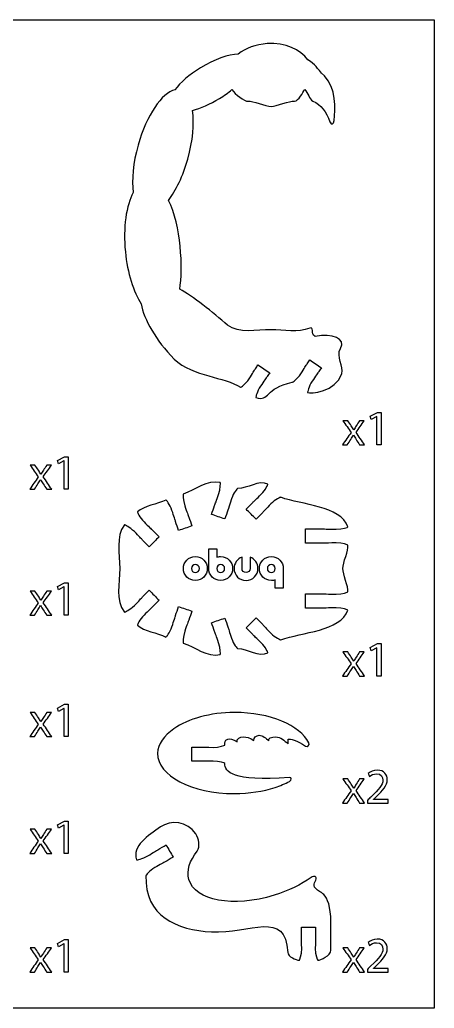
# Model space of a CAD drawing. Extents: x 0 to 210, y 0 to 210.
# Drawn here: x 122 to 210.2, y 0.2 to 210.2 of the extents above; entities that cross this region are included whole.
import ezdxf

# ---------------------------------------------------------------- set-up
doc = ezdxf.new("R2010")
doc.units = 0
doc.header["$MEASUREMENT"] = 0
doc.layers.add('DEFAULT', color=18, linetype='CONTINUOUS')

msp = doc.modelspace()

# ---------------------------------------------------------------- linework, layer by layer
at = {"layer": 'DEFAULT', "color": 18}
for points in [[(210.18, 0.18), (0.18, 0.18), (0.18, 210.18), (210.18, 210.18)], [(197.98, 125.89), (197.96, 125.89), (196.76, 125.24), (196.58, 125.95), (198.08, 126.76), (198.88, 126.76), (198.88, 119.88), (197.98, 119.88)], [(131.44, 116.45), (131.42, 116.45), (130.23, 115.81), (130.05, 116.51), (131.55, 117.32), (132.34, 117.32), (132.34, 110.44), (131.44, 110.44)], [(131.44, 89.68), (131.42, 89.68), (130.23, 89.04), (130.05, 89.75), (131.55, 90.55), (132.34, 90.55), (132.34, 83.67), (131.44, 83.67)], [(197.98, 76.76), (197.96, 76.76), (196.76, 76.12), (196.58, 76.83), (198.08, 77.63), (198.88, 77.63), (198.88, 70.75), (197.98, 70.75)], [(131.44, 63.89), (131.42, 63.89), (130.23, 63.25), (130.05, 63.95), (131.55, 64.76), (132.34, 64.76), (132.34, 57.88), (131.44, 57.88)], [(131.44, 39.08), (131.42, 39.08), (130.23, 38.44), (130.05, 39.15), (131.55, 39.95), (132.34, 39.95), (132.34, 33.07), (131.44, 33.07)], [(131.44, 13.88), (131.42, 13.88), (130.23, 13.23), (130.05, 13.94), (131.55, 14.75), (132.34, 14.75), (132.34, 7.87), (131.44, 7.87)]]:
    msp.add_lwpolyline(points, close=True, dxfattribs=at)
at = {"layer": 'DEFAULT', "color": 1}
for points, knots in [([(190.51, 135.04), (189.25, 131.05), (183.79, 130.64), (183.24, 131.01), (183.2, 131.04), (183.44, 132.22), (184.21, 133.37), (184.97, 134.52), (185.44, 135.14), (185.63, 135.43), (185.81, 135.7), (186, 135.98), (186.18, 136.26), (185.35, 136.81), (184.51, 137.36), (183.68, 137.91), (183.5, 137.64), (183.31, 137.36), (183.13, 137.08), (182.94, 136.8), (182.56, 136.12), (181.79, 134.97), (181.02, 133.82), (180.04, 133.13), (179.99, 133.17), (174.04, 131.96), (175.18, 128.95), (172.25, 129.94), (172.2, 129.97), (172.44, 131.15), (173.21, 132.31), (173.98, 133.46), (174.44, 134.08), (174.63, 134.36), (174.82, 134.64), (175, 134.92), (175.19, 135.19), (174.35, 135.75), (173.52, 136.3), (172.68, 136.85), (172.5, 136.58), (172.32, 136.3), (172.13, 136.02), (171.94, 135.73), (171.56, 135.06), (170.79, 133.91), (170.03, 132.76), (169.04, 132.07), (168.99, 132.1), (165.51, 134.41), (159.12, 134.25), (154.83, 138.09), (150.96, 142.11), (148.45, 146.49), (147.82, 149.82), (146.26, 152.3), (144.91, 156.46), (144.48, 160.87), (143.98, 166.02), (144.65, 170.82), (146.16, 173.46), (145.8, 176.15), (146.12, 179.76), (147.2, 183.57), (148.98, 189.89), (152.25, 194.67), (155, 195.28), (156.18, 196.84), (158.1, 198.52), (160.47, 199.98), (163.44, 201.81), (166.42, 202.84), (168.49, 202.9), (170.05, 204.12), (172.22, 204.95), (174.67, 205.1), (178.45, 205.34), (181.78, 203.91), (183.28, 201.66), (185.01, 200.62), (185.04, 200.02), (186.82, 198.24), (189.35, 195.7), (189.18, 191.17), (188.89, 188.81), (188.79, 188.02), (188.33, 187.68), (188.03, 188.39), (188.01, 188.43), (187.99, 188.46), (187.98, 188.51), (187.2, 190.56), (186.1, 192.22), (184.34, 192.86), (183.54, 193.41), (183.39, 194.52), (182.64, 195.38), (182.18, 194.71), (181.38, 193), (180.44, 192.86), (179.43, 193.03), (176.6, 191.76), (175.47, 191.77), (174.29, 191.76), (171.58, 193.03), (170.54, 192.86), (169.88, 192.8), (167.78, 194.35), (167.16, 195.33), (166.36, 194.68), (165.46, 194.04), (164.49, 193.44), (162.5, 192.22), (160.5, 191.35), (158.77, 190.89), (159.17, 188.18), (158.86, 184.48), (157.76, 180.59), (156.75, 176.99), (155.25, 173.89), (153.65, 171.78), (156.35, 166.55), (156.77, 157.35), (156.04, 152.93), (158.71, 151.55), (163.15, 147.95), (166.23, 145.31), (168.71, 143.43), (172.37, 144.34), (175.47, 144.32), (178.22, 144.32), (181.26, 143.62), (183.68, 144.68), (184.76, 145), (183.79, 143.5), (184.82, 142.91), (188.53, 143.63), (191.5, 142.46), (190.23, 140.33), (189.25, 138.69), (190.94, 136.42), (190.51, 135.04)], [1, 1, 1, 1, 2, 2, 2, 3, 3, 3, 4, 4, 4, 5, 5, 5, 6, 6, 6, 7, 7, 7, 8, 8, 8, 9, 9, 9, 10, 10, 10, 11, 11, 11, 12, 12, 12, 13, 13, 13, 14, 14, 14, 15, 15, 15, 16, 16, 16, 17, 17, 17, 18, 18, 18, 19, 19, 19, 20, 20, 20, 21, 21, 21, 22, 22, 22, 23, 23, 23, 24, 24, 24, 25, 25, 25, 26, 26, 26, 27, 27, 27, 28, 28, 28, 29, 29, 29, 30, 30, 30, 31, 31, 31, 32, 32, 32, 33, 33, 33, 34, 34, 34, 35, 35, 35, 36, 36, 36, 37, 37, 37, 38, 38, 38, 39, 39, 39, 40, 40, 40, 41, 41, 41, 42, 42, 42, 43, 43, 43, 44, 44, 44, 45, 45, 45, 46, 46, 46, 47, 47, 47, 48, 48, 48, 48]), ([(190.73, 93.6), (190.72, 92.48), (191.99, 89.65), (191.82, 88.64), (191.82, 88.59), (190.71, 88.14), (189.32, 88.14), (187.94, 88.14), (187.16, 88.19), (186.82, 88.19), (185.49, 88.19), (184.16, 88.19), (182.82, 88.19), (182.82, 87.19), (182.82, 86.19), (182.82, 85.19), (184.16, 85.19), (185.49, 85.19), (186.82, 85.19), (187.16, 85.19), (187.94, 85.24), (189.32, 85.24), (190.71, 85.24), (191.82, 84.79), (191.82, 84.74), (190.18, 80.28), (182.03, 80.07), (177.54, 78.46), (177.51, 78.42), (176.4, 78.89), (175.42, 79.87), (174.44, 80.85), (173.93, 81.43), (173.69, 81.67), (173.22, 82.14), (172.74, 82.62), (172.27, 83.09), (171.57, 82.38), (170.86, 81.67), (170.15, 80.97), (170.62, 80.5), (171.09, 80.02), (171.57, 79.55), (171.81, 79.31), (172.39, 78.8), (173.37, 77.82), (174.35, 76.84), (174.82, 75.74), (174.78, 75.7), (172.91, 74.64), (170.43, 76.68), (168.35, 76.58), (168.3, 76.56), (167.51, 77.48), (167.06, 78.78), (166.61, 80.09), (166.41, 80.84), (166.3, 81.17), (166.08, 81.8), (165.87, 82.43), (165.65, 83.06), (164.7, 82.73), (163.76, 82.41), (162.81, 82.09), (163.03, 81.46), (163.25, 80.83), (163.46, 80.2), (163.57, 79.87), (163.87, 79.15), (164.32, 77.84), (164.77, 76.54), (164.71, 75.33), (164.65, 75.32), (161.88, 74.7), (159.34, 76.88), (156.8, 77.77), (156.75, 77.79), (156.69, 78.99), (157.13, 80.3), (157.58, 81.61), (157.88, 82.32), (157.99, 82.65), (158.21, 83.28), (158.42, 83.91), (158.64, 84.54), (157.69, 84.86), (156.75, 85.19), (155.8, 85.51), (155.59, 84.88), (155.37, 84.25), (155.16, 83.62), (155.04, 83.3), (154.84, 82.55), (154.39, 81.24), (153.94, 79.93), (153.16, 79.02), (153.1, 79.04), (151.19, 79.99), (148.49, 80.22), (147.03, 81.57), (147, 81.61), (147.47, 82.72), (148.45, 83.69), (149.43, 84.67), (150.01, 85.18), (150.25, 85.43), (150.72, 85.9), (151.19, 86.37), (151.67, 86.84), (150.96, 87.55), (150.25, 88.25), (149.55, 88.96), (149.07, 88.49), (148.6, 88.02), (148.13, 87.55), (147.89, 87.31), (147.38, 86.72), (146.4, 85.75), (145.42, 84.77), (144.31, 84.29), (144.27, 84.33), (142.34, 86.87), (143.29, 90.44), (143.28, 93.6), (143.3, 96.71), (142.39, 100.37), (144.28, 102.85), (144.31, 102.89), (145.42, 102.41), (146.4, 101.43), (147.38, 100.46), (147.89, 99.87), (148.13, 99.63), (148.6, 99.16), (149.08, 98.69), (149.55, 98.22), (150.25, 98.92), (150.96, 99.63), (151.67, 100.34), (151.2, 100.81), (150.73, 101.28), (150.25, 101.75), (150.01, 101.99), (149.43, 102.51), (148.45, 103.49), (147.47, 104.46), (147, 105.57), (147.04, 105.61), (148.49, 106.96), (151.19, 107.19), (153.11, 108.14), (153.16, 108.16), (153.94, 107.25), (154.39, 105.94), (154.84, 104.63), (155.04, 103.88), (155.16, 103.56), (155.37, 102.93), (155.59, 102.3), (155.8, 101.67), (156.75, 101.99), (157.69, 102.31), (158.64, 102.64), (158.42, 103.27), (158.21, 103.9), (157.99, 104.53), (157.88, 104.85), (157.58, 105.57), (157.14, 106.88), (156.69, 108.19), (156.75, 109.39), (156.8, 109.41), (159.35, 110.3), (161.89, 112.48), (164.66, 111.86), (164.71, 111.84), (164.77, 110.64), (164.32, 109.33), (163.87, 108.03), (163.57, 107.31), (163.46, 106.98), (163.25, 106.35), (163.03, 105.72), (162.81, 105.09), (163.76, 104.77), (164.7, 104.44), (165.65, 104.12), (165.87, 104.75), (166.08, 105.38), (166.3, 106.01), (166.41, 106.33), (166.62, 107.08), (167.06, 108.39), (167.51, 109.7), (168.3, 110.61), (168.35, 110.6), (170.43, 110.5), (172.91, 112.54), (174.78, 111.48), (174.82, 111.45), (174.35, 110.34), (173.37, 109.36), (172.39, 108.38), (171.81, 107.87), (171.57, 107.63), (171.1, 107.16), (170.62, 106.69), (170.15, 106.21), (170.86, 105.51), (171.57, 104.8), (172.27, 104.09), (172.74, 104.57), (173.22, 105.04), (173.69, 105.51), (173.93, 105.75), (174.44, 106.33), (175.42, 107.31), (176.4, 108.29), (177.5, 108.76), (177.54, 108.72), (182.03, 107.11), (190.18, 106.91), (191.82, 102.44), (191.82, 102.39), (190.71, 101.94), (189.32, 101.94), (187.94, 101.94), (187.16, 101.99), (186.82, 101.99), (185.49, 101.99), (184.16, 101.99), (182.82, 101.99), (182.82, 100.99), (182.82, 99.99), (182.82, 98.99), (184.16, 98.99), (185.49, 98.99), (186.82, 98.99), (187.16, 98.99), (187.94, 99.04), (189.32, 99.04), (190.71, 99.04), (191.82, 98.59), (191.82, 98.54), (192, 97.49), (190.72, 94.79), (190.73, 93.6)], [1, 1, 1, 1, 2, 2, 2, 3, 3, 3, 4, 4, 4, 15.336, 15.336, 15.336, 23.836, 23.836, 23.836, 35.172, 35.172, 35.172, 36.172, 36.172, 36.172, 37.172, 37.172, 37.172, 38.172, 38.172, 38.172, 39.172, 39.172, 39.172, 40.172, 40.172, 40.172, 41.172, 41.172, 41.172, 42.172, 42.172, 42.172, 43.172, 43.172, 43.172, 44.172, 44.172, 44.172, 45.172, 45.172, 45.172, 46.172, 46.172, 46.172, 47.172, 47.172, 47.172, 48.172, 48.172, 48.172, 49.172, 49.172, 49.172, 50.172, 50.172, 50.172, 51.172, 51.172, 51.172, 52.172, 52.172, 52.172, 53.172, 53.172, 53.172, 54.172, 54.172, 54.172, 55.172, 55.172, 55.172, 56.172, 56.172, 56.172, 57.172, 57.172, 57.172, 58.172, 58.172, 58.172, 59.172, 59.172, 59.172, 60.172, 60.172, 60.172, 61.172, 61.172, 61.172, 62.172, 62.172, 62.172, 63.172, 63.172, 63.172, 64.172, 64.172, 64.172, 65.172, 65.172, 65.172, 66.172, 66.172, 66.172, 67.172, 67.172, 67.172, 68.172, 68.172, 68.172, 69.172, 69.172, 69.172, 70.172, 70.172, 70.172, 71.172, 71.172, 71.172, 72.172, 72.172, 72.172, 73.172, 73.172, 73.172, 74.172, 74.172, 74.172, 75.172, 75.172, 75.172, 76.172, 76.172, 76.172, 77.172, 77.172, 77.172, 78.172, 78.172, 78.172, 79.172, 79.172, 79.172, 80.172, 80.172, 80.172, 81.172, 81.172, 81.172, 82.172, 82.172, 82.172, 83.172, 83.172, 83.172, 84.172, 84.172, 84.172, 85.172, 85.172, 85.172, 86.172, 86.172, 86.172, 87.172, 87.172, 87.172, 88.172, 88.172, 88.172, 89.172, 89.172, 89.172, 90.172, 90.172, 90.172, 91.172, 91.172, 91.172, 92.172, 92.172, 92.172, 93.172, 93.172, 93.172, 94.172, 94.172, 94.172, 95.172, 95.172, 95.172, 96.172, 96.172, 96.172, 97.172, 97.172, 97.172, 98.172, 98.172, 98.172, 99.172, 99.172, 99.172, 100.172, 100.172, 100.172, 101.172, 101.172, 101.172, 102.172, 102.172, 102.172, 103.172, 103.172, 103.172, 104.172, 104.172, 104.172, 105.172, 105.172, 105.172, 116.508, 116.508, 116.508, 125.008, 125.008, 125.008, 136.344, 136.344, 136.344, 137.344, 137.344, 137.344, 138.344, 138.344, 138.344, 139.344, 139.344, 139.344, 139.344]), ([(182.81, 55.88), (181.03, 57.12), (179.41, 57.51), (179.12, 57.31), (179.12, 56.79), (179.12, 56.37), (179.12, 56.37), (178.24, 56.97), (177.68, 57.83), (176.36, 57.82), (175.66, 57.82), (174.73, 57.57), (174.96, 56.96), (174.47, 57.57), (173.59, 58.15), (172.97, 58.18), (172.43, 58.14), (171.61, 57.68), (171.84, 57.07), (170.96, 57.68), (170.23, 57.82), (169.57, 57.82), (168.87, 57.83), (168.06, 57.37), (168.28, 56.76), (167.4, 57.36), (166.57, 57.53), (166.27, 57.37), (165.59, 57.01), (165.63, 56.69), (165.64, 56.1), (165.63, 56.04), (164.51, 55.6), (163.14, 55.6), (161.75, 55.6), (160.98, 55.65), (160.63, 55.65), (159.97, 55.65), (159.3, 55.65), (158.63, 55.65), (158.63, 54.65), (158.63, 53.65), (158.63, 52.65), (159.3, 52.65), (159.97, 52.65), (160.63, 52.65), (160.98, 52.65), (161.75, 52.7), (163.13, 52.7), (164.52, 52.7), (165.64, 52.25), (165.63, 52.19), (165.64, 50.38), (167.08, 48.34), (179.38, 49.2), (179.86, 49.23), (179.91, 48.67), (179.37, 48.38), (178.46, 47.89), (177.44, 47.45), (176.32, 47.08), (173.82, 46.26), (170.85, 45.78), (167.68, 45.78), (158.69, 45.78), (151.23, 49.6), (151.34, 54.33), (151.38, 56.26), (152.68, 58.08), (154.82, 59.56), (157.84, 61.63), (162.51, 63.01), (167.68, 63.01), (175.28, 63.01), (181.66, 60.27), (183.49, 56.57), (183.75, 56.05), (183.2, 55.61), (182.81, 55.88)], [1, 1, 1, 1, 2, 2, 2, 3, 3, 3, 4, 4, 4, 5, 5, 5, 6, 6, 6, 7, 7, 7, 8, 8, 8, 9, 9, 9, 10, 10, 10, 11, 11, 11, 12, 12, 12, 13, 13, 13, 14, 14, 14, 22.491, 22.491, 22.491, 23.491, 23.491, 23.491, 24.491, 24.491, 24.491, 25.491, 25.491, 25.491, 26.491, 26.491, 26.491, 27.491, 27.491, 27.491, 28.491, 28.491, 28.491, 29.491, 29.491, 29.491, 30.491, 30.491, 30.491, 31.491, 31.491, 31.491, 32.491, 32.491, 32.491, 33.491, 33.491, 33.491, 34.491, 34.491, 34.491, 34.491]), ([(188.2, 18.5), (188.2, 16.5), (188.2, 14.49), (188.2, 12.49), (188.2, 11.32), (185.94, 10.37), (185.39, 10.37), (185.33, 10.37), (184.89, 11.49), (184.88, 12.87), (184.89, 14.25), (184.93, 15.03), (184.93, 15.37), (184.93, 16.04), (184.93, 16.7), (184.94, 17.37), (183.94, 17.37), (182.94, 17.37), (181.94, 17.37), (181.94, 16.7), (181.94, 16.04), (181.93, 15.37), (181.94, 15.03), (181.98, 14.25), (181.99, 12.87), (181.99, 11.49), (181.54, 10.38), (181.49, 10.37), (180.81, 10.37), (179.05, 11.12), (179.01, 12.04), (178.63, 21.25), (170.98, 15.98), (162.79, 16.39), (155.47, 16.79), (148.47, 19.77), (148.86, 28.35), (148.83, 28.39), (149.56, 29.35), (150.75, 30.05), (151.95, 30.75), (152.64, 31.1), (152.93, 31.27), (153.51, 31.61), (154.08, 31.95), (154.66, 32.29), (154.15, 33.15), (153.64, 34.01), (153.14, 34.87), (152.56, 34.54), (151.99, 34.2), (151.41, 33.86), (151.12, 33.69), (150.47, 33.25), (149.28, 32.55), (148.1, 31.85), (146.92, 31.67), (146.87, 31.71), (145.86, 34.62), (149.3, 36.86), (151.96, 38.69), (154.13, 40.19), (157.66, 39.98), (159.44, 37.2), (160.1, 36.17), (160.41, 34.53), (159.77, 33.56), (158.16, 31.52), (157.45, 29.39), (157.98, 27.54), (159.26, 22.99), (167.52, 21.54), (176.11, 24.18), (179.14, 25.12), (181.84, 26.44), (183.99, 27.97), (184.62, 28.4), (185.35, 28.21), (184.96, 27.37), (184.57, 26.57), (184.1, 25.98), (185.98, 24.84), (186.23, 24.69), (186.47, 24.56), (186.66, 24.37), (187.48, 23.51), (188.2, 21.75), (188.2, 18.5)], [1, 1, 1, 1, 2, 2, 2, 3, 3, 3, 4, 4, 4, 5, 5, 5, 6, 6, 6, 14.499, 14.499, 14.499, 15.499, 15.499, 15.499, 16.499, 16.499, 16.499, 17.499, 17.499, 17.499, 18.499, 18.499, 18.499, 19.499, 19.499, 19.499, 20.499, 20.499, 20.499, 21.499, 21.499, 21.499, 22.499, 22.499, 22.499, 23.499, 23.499, 23.499, 24.499, 24.499, 24.499, 25.499, 25.499, 25.499, 26.499, 26.499, 26.499, 27.499, 27.499, 27.499, 28.499, 28.499, 28.499, 29.499, 29.499, 29.499, 30.499, 30.499, 30.499, 31.499, 31.499, 31.499, 32.499, 32.499, 32.499, 33.499, 33.499, 33.499, 34.499, 34.499, 34.499, 35.499, 35.499, 35.499, 36.499, 36.499, 36.499, 37.499, 37.499, 37.499, 37.499])]:
    msp.add_open_spline(points, degree=3, knots=knots, dxfattribs=at)
at = {"layer": 'DEFAULT', "color": 18}
for points, knots in [([(191.79, 125), (192.03, 124.63), (192.27, 124.27), (192.52, 123.9), (192.71, 123.61), (192.87, 123.35), (193.04, 123.06), (193.05, 123.06), (193.06, 123.06), (193.07, 123.06), (193.24, 123.37), (193.41, 123.64), (193.58, 123.91), (193.82, 124.27), (194.06, 124.64), (194.29, 125), (194.63, 125), (194.97, 125), (195.3, 125), (194.72, 124.18), (194.14, 123.35), (193.55, 122.52), (194.15, 121.64), (194.75, 120.76), (195.35, 119.88), (195, 119.88), (194.65, 119.88), (194.29, 119.88), (194.04, 120.26), (193.79, 120.65), (193.54, 121.03), (193.34, 121.33), (193.17, 121.61), (192.99, 121.92), (192.99, 121.92), (192.98, 121.92), (192.97, 121.92), (192.8, 121.61), (192.62, 121.34), (192.43, 121.03), (192.19, 120.65), (191.94, 120.26), (191.69, 119.88), (191.35, 119.88), (191.01, 119.88), (190.67, 119.88), (191.27, 120.75), (191.88, 121.62), (192.49, 122.49), (191.91, 123.33), (191.33, 124.16), (190.75, 125), (191.1, 125), (191.44, 125), (191.79, 125)], [2.939, 2.939, 2.939, 2.939, 6.683236, 6.683236, 6.683236, 7.683236, 7.683236, 7.683236, 7.773236, 7.773236, 7.773236, 8.773236, 8.773236, 8.773236, 12.475897, 12.475897, 12.475897, 15.326897, 15.326897, 15.326897, 23.916594, 23.916594, 23.916594, 32.985762, 32.985762, 32.985762, 35.985762, 35.985762, 35.985762, 39.888299, 39.888299, 39.888299, 40.888299, 40.888299, 40.888299, 40.949299, 40.949299, 40.949299, 41.949299, 41.949299, 41.949299, 45.836085, 45.836085, 45.836085, 48.745085, 48.745085, 48.745085, 57.774115, 57.774115, 57.774115, 66.419277, 66.419277, 66.419277, 69.358277, 69.358277, 69.358277, 69.358277]), ([(125.25, 115.56), (125.5, 115.2), (125.74, 114.83), (125.98, 114.46), (126.17, 114.18), (126.33, 113.91), (126.5, 113.63), (126.51, 113.63), (126.52, 113.63), (126.53, 113.63), (126.7, 113.93), (126.87, 114.2), (127.04, 114.47), (127.28, 114.84), (127.52, 115.2), (127.76, 115.56), (128.1, 115.56), (128.43, 115.56), (128.77, 115.56), (128.18, 114.74), (127.6, 113.91), (127.02, 113.09), (127.62, 112.2), (128.22, 111.32), (128.82, 110.44), (128.47, 110.44), (128.11, 110.44), (127.76, 110.44), (127.51, 110.82), (127.26, 111.21), (127.01, 111.59), (126.81, 111.89), (126.64, 112.18), (126.46, 112.48), (126.45, 112.48), (126.45, 112.48), (126.44, 112.48), (126.27, 112.18), (126.09, 111.9), (125.9, 111.59), (125.65, 111.21), (125.4, 110.82), (125.16, 110.44), (124.82, 110.44), (124.47, 110.44), (124.13, 110.44), (124.74, 111.31), (125.34, 112.18), (125.95, 113.05), (125.37, 113.89), (124.79, 114.73), (124.22, 115.56), (124.56, 115.56), (124.91, 115.56), (125.25, 115.56)], [0, 0, 0, 0, 3.744236, 3.744236, 3.744236, 4.744236, 4.744236, 4.744236, 4.834236, 4.834236, 4.834236, 5.834236, 5.834236, 5.834236, 9.536897, 9.536897, 9.536897, 12.387897, 12.387897, 12.387897, 20.977594, 20.977594, 20.977594, 30.046762, 30.046762, 30.046762, 33.046762, 33.046762, 33.046762, 36.949299, 36.949299, 36.949299, 37.949299, 37.949299, 37.949299, 38.010299, 38.010299, 38.010299, 39.010299, 39.010299, 39.010299, 42.897085, 42.897085, 42.897085, 45.806085, 45.806085, 45.806085, 54.835115, 54.835115, 54.835115, 63.480277, 63.480277, 63.480277, 66.419277, 66.419277, 66.419277, 66.419277]), ([(164.75, 96.13), (164.46, 96.13), (164.17, 96.08), (163.91, 95.99), (163.91, 96.59), (163.91, 97.18), (163.91, 97.78), (163.34, 97.78), (162.78, 97.78), (162.21, 97.78), (162.21, 96.38), (162.21, 94.99), (162.21, 93.59), (162.21, 92.18), (163.35, 91.04), (164.75, 91.05), (166.16, 91.05), (167.3, 92.19), (167.3, 93.59), (167.3, 95), (166.16, 96.13), (164.75, 96.13)], [0, 0, 0, 0, 1, 1, 1, 2, 2, 2, 3, 3, 3, 4, 4, 4, 5, 5, 5, 6, 6, 6, 7, 7, 7, 7]), ([(159.37, 96.13), (157.96, 96.13), (156.82, 95), (156.82, 93.59), (156.82, 92.18), (157.96, 91.05), (159.37, 91.05), (160.77, 91.05), (161.91, 92.18), (161.91, 93.59), (161.91, 95), (160.77, 96.13), (159.37, 96.13)], [0, 0, 0, 0, 1, 1, 1, 2, 2, 2, 3, 3, 3, 4, 4, 4, 4]), ([(172.68, 93.59), (172.69, 92.19), (171.55, 91.05), (170.14, 91.05), (168.74, 91.04), (167.6, 92.18), (167.6, 93.59), (167.6, 94.7), (168.3, 95.64), (169.29, 95.99), (169.29, 95.19), (169.29, 94.39), (169.29, 93.59), (169.29, 93.12), (169.67, 92.74), (170.14, 92.74), (170.61, 92.74), (170.99, 93.12), (170.99, 93.59), (170.99, 94.39), (170.99, 95.19), (170.99, 95.99), (171.98, 95.64), (172.69, 94.7), (172.68, 93.59)], [0, 0, 0, 0, 1, 1, 1, 2, 2, 2, 3, 3, 3, 4, 4, 4, 5, 5, 5, 6, 6, 6, 7, 7, 7, 8, 8, 8, 8]), ([(175.53, 96.13), (174.12, 96.13), (172.98, 95), (172.98, 93.59), (172.98, 92.18), (174.12, 91.04), (175.53, 91.04), (175.82, 91.05), (176.11, 91.09), (176.37, 91.19), (176.37, 90.59), (176.37, 90), (176.37, 89.4), (176.94, 89.4), (177.51, 89.4), (178.07, 89.4), (178.07, 90.8), (178.07, 92.19), (178.07, 93.59), (178.07, 94.99), (176.93, 96.13), (175.53, 96.13)], [0, 0, 0, 0, 1, 1, 1, 2, 2, 2, 3, 3, 3, 8.074, 8.074, 8.074, 9.074, 9.074, 9.074, 10.074, 10.074, 10.074, 11.074, 11.074, 11.074, 11.074]), ([(159.37, 92.74), (158.9, 92.74), (158.52, 93.12), (158.52, 93.59), (158.52, 94.06), (158.9, 94.44), (159.37, 94.44), (159.84, 94.44), (160.22, 94.06), (160.22, 93.59), (160.22, 93.12), (159.84, 92.74), (159.37, 92.74)], [0, 0, 0, 0, 1, 1, 1, 2, 2, 2, 3, 3, 3, 4, 4, 4, 4]), ([(164.75, 92.74), (164.29, 92.74), (163.91, 93.12), (163.91, 93.59), (163.91, 94.06), (164.29, 94.44), (164.75, 94.44), (165.22, 94.44), (165.6, 94.06), (165.6, 93.59), (165.6, 93.12), (165.22, 92.74), (164.75, 92.74)], [0, 0, 0, 0, 1, 1, 1, 2, 2, 2, 3, 3, 3, 4, 4, 4, 4]), ([(175.53, 92.74), (175.06, 92.74), (174.68, 93.12), (174.68, 93.59), (174.68, 94.06), (175.06, 94.44), (175.53, 94.44), (175.99, 94.44), (176.37, 94.06), (176.37, 93.59), (176.37, 93.12), (176, 92.74), (175.53, 92.74)], [0, 0, 0, 0, 1, 1, 1, 2, 2, 2, 3, 3, 3, 4, 4, 4, 4]), ([(125.25, 88.8), (125.5, 88.43), (125.74, 88.06), (125.98, 87.7), (126.17, 87.41), (126.33, 87.14), (126.5, 86.86), (126.51, 86.86), (126.52, 86.86), (126.53, 86.86), (126.7, 87.17), (126.87, 87.43), (127.04, 87.71), (127.28, 88.07), (127.52, 88.43), (127.76, 88.8), (128.1, 88.8), (128.43, 88.8), (128.77, 88.8), (128.18, 87.97), (127.6, 87.14), (127.02, 86.32), (127.62, 85.44), (128.22, 84.56), (128.82, 83.67), (128.47, 83.67), (128.11, 83.67), (127.76, 83.67), (127.51, 84.06), (127.26, 84.44), (127.01, 84.83), (126.81, 85.12), (126.64, 85.41), (126.46, 85.72), (126.45, 85.72), (126.45, 85.72), (126.44, 85.72), (126.27, 85.41), (126.09, 85.13), (125.9, 84.83), (125.65, 84.44), (125.4, 84.06), (125.16, 83.67), (124.82, 83.67), (124.47, 83.67), (124.13, 83.67), (124.74, 84.54), (125.34, 85.42), (125.95, 86.29), (125.37, 87.12), (124.79, 87.96), (124.22, 88.8), (124.56, 88.8), (124.91, 88.8), (125.25, 88.8)], [0, 0, 0, 0, 3.744236, 3.744236, 3.744236, 4.744236, 4.744236, 4.744236, 4.834236, 4.834236, 4.834236, 5.834236, 5.834236, 5.834236, 9.536897, 9.536897, 9.536897, 12.387897, 12.387897, 12.387897, 20.977594, 20.977594, 20.977594, 30.046762, 30.046762, 30.046762, 33.046762, 33.046762, 33.046762, 36.950137, 36.950137, 36.950137, 37.950137, 37.950137, 37.950137, 38.011137, 38.011137, 38.011137, 39.011137, 39.011137, 39.011137, 42.898764, 42.898764, 42.898764, 45.807764, 45.807764, 45.807764, 54.836794, 54.836794, 54.836794, 63.481956, 63.481956, 63.481956, 66.420956, 66.420956, 66.420956, 66.420956]), ([(191.79, 75.87), (192.03, 75.51), (192.27, 75.14), (192.52, 74.77), (192.71, 74.49), (192.87, 74.22), (193.04, 73.94), (193.05, 73.94), (193.06, 73.94), (193.07, 73.94), (193.24, 74.25), (193.41, 74.51), (193.58, 74.78), (193.82, 75.15), (194.06, 75.51), (194.29, 75.87), (194.63, 75.87), (194.97, 75.87), (195.3, 75.87), (194.72, 75.05), (194.14, 74.22), (193.55, 73.4), (194.15, 72.52), (194.75, 71.63), (195.35, 70.75), (195, 70.75), (194.65, 70.75), (194.29, 70.75), (194.04, 71.14), (193.79, 71.52), (193.54, 71.91), (193.34, 72.2), (193.17, 72.49), (192.99, 72.8), (192.99, 72.8), (192.98, 72.8), (192.97, 72.8), (192.8, 72.49), (192.62, 72.21), (192.43, 71.91), (192.19, 71.52), (191.94, 71.14), (191.69, 70.75), (191.35, 70.75), (191.01, 70.75), (190.67, 70.75), (191.27, 71.62), (191.88, 72.5), (192.49, 73.37), (191.91, 74.2), (191.33, 75.04), (190.75, 75.87), (191.1, 75.87), (191.44, 75.87), (191.79, 75.87)], [0, 0, 0, 0, 3.744236, 3.744236, 3.744236, 4.744236, 4.744236, 4.744236, 4.834236, 4.834236, 4.834236, 5.834236, 5.834236, 5.834236, 9.536897, 9.536897, 9.536897, 12.387897, 12.387897, 12.387897, 20.977594, 20.977594, 20.977594, 30.046762, 30.046762, 30.046762, 33.046762, 33.046762, 33.046762, 36.950137, 36.950137, 36.950137, 37.950137, 37.950137, 37.950137, 38.011137, 38.011137, 38.011137, 39.011137, 39.011137, 39.011137, 42.898764, 42.898764, 42.898764, 45.807764, 45.807764, 45.807764, 54.836794, 54.836794, 54.836794, 63.481956, 63.481956, 63.481956, 66.420956, 66.420956, 66.420956, 66.420956]), ([(125.25, 63), (125.5, 62.64), (125.74, 62.27), (125.98, 61.9), (126.17, 61.62), (126.33, 61.35), (126.5, 61.07), (126.51, 61.07), (126.52, 61.07), (126.53, 61.07), (126.7, 61.37), (126.87, 61.64), (127.04, 61.91), (127.28, 62.28), (127.52, 62.64), (127.76, 63), (128.1, 63), (128.43, 63), (128.77, 63), (128.18, 62.18), (127.6, 61.35), (127.02, 60.53), (127.62, 59.64), (128.22, 58.76), (128.82, 57.88), (128.47, 57.88), (128.11, 57.88), (127.76, 57.88), (127.51, 58.26), (127.26, 58.65), (127.01, 59.03), (126.81, 59.33), (126.64, 59.62), (126.46, 59.92), (126.45, 59.92), (126.45, 59.92), (126.44, 59.92), (126.27, 59.62), (126.09, 59.34), (125.9, 59.03), (125.65, 58.65), (125.4, 58.26), (125.16, 57.88), (124.82, 57.88), (124.47, 57.88), (124.13, 57.88), (124.74, 58.75), (125.34, 59.62), (125.95, 60.49), (125.37, 61.33), (124.79, 62.17), (124.22, 63), (124.56, 63), (124.91, 63), (125.25, 63)], [0, 0, 0, 0, 3.744236, 3.744236, 3.744236, 4.744236, 4.744236, 4.744236, 4.834236, 4.834236, 4.834236, 5.834236, 5.834236, 5.834236, 9.536897, 9.536897, 9.536897, 12.387897, 12.387897, 12.387897, 20.977594, 20.977594, 20.977594, 30.046762, 30.046762, 30.046762, 33.046762, 33.046762, 33.046762, 36.950137, 36.950137, 36.950137, 37.950137, 37.950137, 37.950137, 38.011137, 38.011137, 38.011137, 39.011137, 39.011137, 39.011137, 42.898764, 42.898764, 42.898764, 45.807764, 45.807764, 45.807764, 54.837615, 54.837615, 54.837615, 63.481954, 63.481954, 63.481954, 66.420954, 66.420954, 66.420954, 66.420954]), ([(195.96, 43.77), (195.96, 43.96), (195.96, 44.15), (195.96, 44.34), (196.2, 44.57), (196.44, 44.81), (196.69, 45.05), (198.44, 46.72), (199.24, 47.61), (199.25, 48.64), (199.25, 49.34), (198.91, 49.99), (197.88, 49.99), (197.26, 49.99), (196.74, 49.67), (196.42, 49.41), (196.32, 49.63), (196.22, 49.84), (196.13, 50.06), (196.6, 50.46), (197.28, 50.76), (198.07, 50.76), (199.56, 50.76), (200.18, 49.75), (200.18, 48.76), (200.18, 47.49), (199.26, 46.46), (197.81, 45.07), (197.63, 44.9), (197.44, 44.73), (197.26, 44.56), (197.26, 44.55), (197.26, 44.55), (197.26, 44.54), (198.29, 44.54), (199.32, 44.54), (200.35, 44.54), (200.35, 44.28), (200.35, 44.02), (200.35, 43.77), (198.88, 43.77), (197.42, 43.77), (195.96, 43.77)], [12.45, 12.45, 12.45, 12.45, 14.07, 14.07, 14.07, 16.955308, 16.955308, 16.955308, 17.955308, 17.955308, 17.955308, 18.955308, 18.955308, 18.955308, 19.955308, 19.955308, 19.955308, 21.99619, 21.99619, 21.99619, 22.99619, 22.99619, 22.99619, 23.99619, 23.99619, 23.99619, 24.99619, 24.99619, 24.99619, 27.118528, 27.118528, 27.118528, 27.179528, 27.179528, 27.179528, 35.939528, 35.939528, 35.939528, 38.128528, 38.128528, 38.128528, 50.578528, 50.578528, 50.578528, 50.578528]), ([(191.79, 48.89), (192.03, 48.52), (192.27, 48.15), (192.52, 47.79), (192.71, 47.5), (192.87, 47.24), (193.04, 46.95), (193.05, 46.95), (193.06, 46.95), (193.07, 46.95), (193.24, 47.26), (193.41, 47.52), (193.58, 47.8), (193.82, 48.16), (194.06, 48.52), (194.29, 48.89), (194.63, 48.89), (194.97, 48.89), (195.3, 48.89), (194.72, 48.06), (194.14, 47.24), (193.55, 46.41), (194.15, 45.53), (194.75, 44.65), (195.35, 43.77), (195, 43.77), (194.65, 43.77), (194.29, 43.77), (194.04, 44.15), (193.79, 44.53), (193.54, 44.92), (193.34, 45.22), (193.17, 45.5), (192.99, 45.81), (192.99, 45.81), (192.98, 45.81), (192.97, 45.81), (192.8, 45.5), (192.62, 45.23), (192.43, 44.92), (192.19, 44.53), (191.94, 44.15), (191.69, 43.77), (191.35, 43.77), (191.01, 43.77), (190.67, 43.77), (191.27, 44.64), (191.88, 45.51), (192.49, 46.38), (191.91, 47.22), (191.33, 48.05), (190.75, 48.89), (191.1, 48.89), (191.44, 48.89), (191.79, 48.89)], [2.939, 2.939, 2.939, 2.939, 6.683236, 6.683236, 6.683236, 7.683236, 7.683236, 7.683236, 7.773236, 7.773236, 7.773236, 8.773236, 8.773236, 8.773236, 12.475897, 12.475897, 12.475897, 15.326897, 15.326897, 15.326897, 23.916594, 23.916594, 23.916594, 32.984935, 32.984935, 32.984935, 35.984935, 35.984935, 35.984935, 39.886634, 39.886634, 39.886634, 40.886634, 40.886634, 40.886634, 40.947634, 40.947634, 40.947634, 41.947634, 41.947634, 41.947634, 45.833579, 45.833579, 45.833579, 48.742579, 48.742579, 48.742579, 57.770788, 57.770788, 57.770788, 66.41595, 66.41595, 66.41595, 69.35495, 69.35495, 69.35495, 69.35495]), ([(125.25, 38.19), (125.5, 37.83), (125.74, 37.46), (125.98, 37.09), (126.17, 36.81), (126.33, 36.54), (126.5, 36.26), (126.51, 36.26), (126.52, 36.26), (126.53, 36.26), (126.7, 36.56), (126.87, 36.83), (127.04, 37.1), (127.28, 37.47), (127.52, 37.83), (127.76, 38.19), (128.1, 38.19), (128.43, 38.19), (128.77, 38.19), (128.18, 37.37), (127.6, 36.54), (127.02, 35.72), (127.62, 34.84), (128.22, 33.95), (128.82, 33.07), (128.47, 33.07), (128.11, 33.07), (127.76, 33.07), (127.51, 33.46), (127.26, 33.84), (127.01, 34.23), (126.81, 34.52), (126.64, 34.81), (126.46, 35.11), (126.45, 35.11), (126.45, 35.11), (126.44, 35.11), (126.27, 34.81), (126.09, 34.53), (125.9, 34.23), (125.65, 33.84), (125.4, 33.46), (125.16, 33.07), (124.82, 33.07), (124.47, 33.07), (124.13, 33.07), (124.74, 33.94), (125.34, 34.81), (125.95, 35.69), (125.37, 36.52), (124.79, 37.36), (124.22, 38.19), (124.56, 38.19), (124.91, 38.19), (125.25, 38.19)], [2.939, 2.939, 2.939, 2.939, 6.683236, 6.683236, 6.683236, 7.683236, 7.683236, 7.683236, 7.773236, 7.773236, 7.773236, 8.773236, 8.773236, 8.773236, 12.475897, 12.475897, 12.475897, 15.326897, 15.326897, 15.326897, 23.916594, 23.916594, 23.916594, 32.985762, 32.985762, 32.985762, 35.985762, 35.985762, 35.985762, 39.889137, 39.889137, 39.889137, 40.889137, 40.889137, 40.889137, 40.950137, 40.950137, 40.950137, 41.950137, 41.950137, 41.950137, 45.837764, 45.837764, 45.837764, 48.746764, 48.746764, 48.746764, 57.776615, 57.776615, 57.776615, 66.420954, 66.420954, 66.420954, 69.359954, 69.359954, 69.359954, 69.359954]), ([(195.96, 7.87), (195.96, 8.06), (195.96, 8.25), (195.96, 8.44), (196.2, 8.68), (196.44, 8.91), (196.69, 9.15), (198.44, 10.82), (199.24, 11.71), (199.25, 12.75), (199.25, 13.45), (198.91, 14.09), (197.88, 14.09), (197.26, 14.09), (196.74, 13.77), (196.42, 13.51), (196.32, 13.73), (196.22, 13.95), (196.13, 14.17), (196.6, 14.57), (197.28, 14.86), (198.07, 14.86), (199.56, 14.86), (200.18, 13.85), (200.18, 12.86), (200.18, 11.59), (199.26, 10.57), (197.81, 9.17), (197.63, 9), (197.44, 8.83), (197.26, 8.66), (197.26, 8.65), (197.26, 8.65), (197.26, 8.64), (198.29, 8.64), (199.32, 8.64), (200.35, 8.64), (200.35, 8.38), (200.35, 8.13), (200.35, 7.87), (198.88, 7.87), (197.42, 7.87), (195.96, 7.87)], [12.45, 12.45, 12.45, 12.45, 14.07, 14.07, 14.07, 16.955308, 16.955308, 16.955308, 17.955308, 17.955308, 17.955308, 18.955308, 18.955308, 18.955308, 19.955308, 19.955308, 19.955308, 21.997101, 21.997101, 21.997101, 22.997101, 22.997101, 22.997101, 23.997101, 23.997101, 23.997101, 24.997101, 24.997101, 24.997101, 27.120118, 27.120118, 27.120118, 27.180118, 27.180118, 27.180118, 35.940118, 35.940118, 35.940118, 38.130118, 38.130118, 38.130118, 50.580118, 50.580118, 50.580118, 50.580118]), ([(125.25, 12.99), (125.5, 12.62), (125.74, 12.26), (125.98, 11.89), (126.17, 11.6), (126.33, 11.34), (126.5, 11.05), (126.51, 11.05), (126.52, 11.05), (126.53, 11.05), (126.7, 11.36), (126.87, 11.62), (127.04, 11.9), (127.28, 12.26), (127.52, 12.63), (127.76, 12.99), (128.1, 12.99), (128.43, 12.99), (128.77, 12.99), (128.18, 12.16), (127.6, 11.34), (127.02, 10.51), (127.62, 9.63), (128.22, 8.75), (128.82, 7.87), (128.47, 7.87), (128.11, 7.87), (127.76, 7.87), (127.51, 8.25), (127.26, 8.64), (127.01, 9.02), (126.81, 9.32), (126.64, 9.6), (126.46, 9.91), (126.45, 9.91), (126.45, 9.91), (126.44, 9.91), (126.27, 9.6), (126.09, 9.33), (125.9, 9.02), (125.65, 8.64), (125.4, 8.25), (125.16, 7.87), (124.82, 7.87), (124.47, 7.87), (124.13, 7.87), (124.74, 8.74), (125.34, 9.61), (125.95, 10.48), (125.37, 11.32), (124.79, 12.15), (124.22, 12.99), (124.56, 12.99), (124.91, 12.99), (125.25, 12.99)], [0, 0, 0, 0, 3.744236, 3.744236, 3.744236, 4.744236, 4.744236, 4.744236, 4.834236, 4.834236, 4.834236, 5.834236, 5.834236, 5.834236, 9.536897, 9.536897, 9.536897, 12.387897, 12.387897, 12.387897, 20.976777, 20.976777, 20.976777, 30.045944, 30.045944, 30.045944, 33.045944, 33.045944, 33.045944, 36.948482, 36.948482, 36.948482, 37.948482, 37.948482, 37.948482, 38.009482, 38.009482, 38.009482, 39.009482, 39.009482, 39.009482, 42.896268, 42.896268, 42.896268, 45.805268, 45.805268, 45.805268, 54.834297, 54.834297, 54.834297, 63.478637, 63.478637, 63.478637, 66.417637, 66.417637, 66.417637, 66.417637]), ([(191.79, 12.99), (192.03, 12.62), (192.27, 12.26), (192.52, 11.89), (192.71, 11.6), (192.87, 11.34), (193.04, 11.05), (193.05, 11.05), (193.06, 11.05), (193.07, 11.05), (193.24, 11.36), (193.41, 11.62), (193.58, 11.9), (193.82, 12.26), (194.06, 12.63), (194.29, 12.99), (194.63, 12.99), (194.97, 12.99), (195.3, 12.99), (194.72, 12.16), (194.14, 11.34), (193.55, 10.51), (194.15, 9.63), (194.75, 8.75), (195.35, 7.87), (195, 7.87), (194.65, 7.87), (194.29, 7.87), (194.04, 8.25), (193.79, 8.64), (193.54, 9.02), (193.34, 9.32), (193.17, 9.6), (192.99, 9.91), (192.99, 9.91), (192.98, 9.91), (192.97, 9.91), (192.8, 9.6), (192.62, 9.33), (192.43, 9.02), (192.19, 8.64), (191.94, 8.25), (191.69, 7.87), (191.35, 7.87), (191.01, 7.87), (190.67, 7.87), (191.27, 8.74), (191.88, 9.61), (192.49, 10.48), (191.91, 11.32), (191.33, 12.15), (190.75, 12.99), (191.1, 12.99), (191.44, 12.99), (191.79, 12.99)], [0, 0, 0, 0, 3.744236, 3.744236, 3.744236, 4.744236, 4.744236, 4.744236, 4.834236, 4.834236, 4.834236, 5.834236, 5.834236, 5.834236, 9.536897, 9.536897, 9.536897, 12.387897, 12.387897, 12.387897, 20.976777, 20.976777, 20.976777, 30.045944, 30.045944, 30.045944, 33.045944, 33.045944, 33.045944, 36.948482, 36.948482, 36.948482, 37.948482, 37.948482, 37.948482, 38.009482, 38.009482, 38.009482, 39.009482, 39.009482, 39.009482, 42.896268, 42.896268, 42.896268, 45.805268, 45.805268, 45.805268, 54.834297, 54.834297, 54.834297, 63.478637, 63.478637, 63.478637, 66.417637, 66.417637, 66.417637, 66.417637])]:
    msp.add_open_spline(points, degree=3, knots=knots, dxfattribs=at)

doc.saveas('drawing.dxf')
